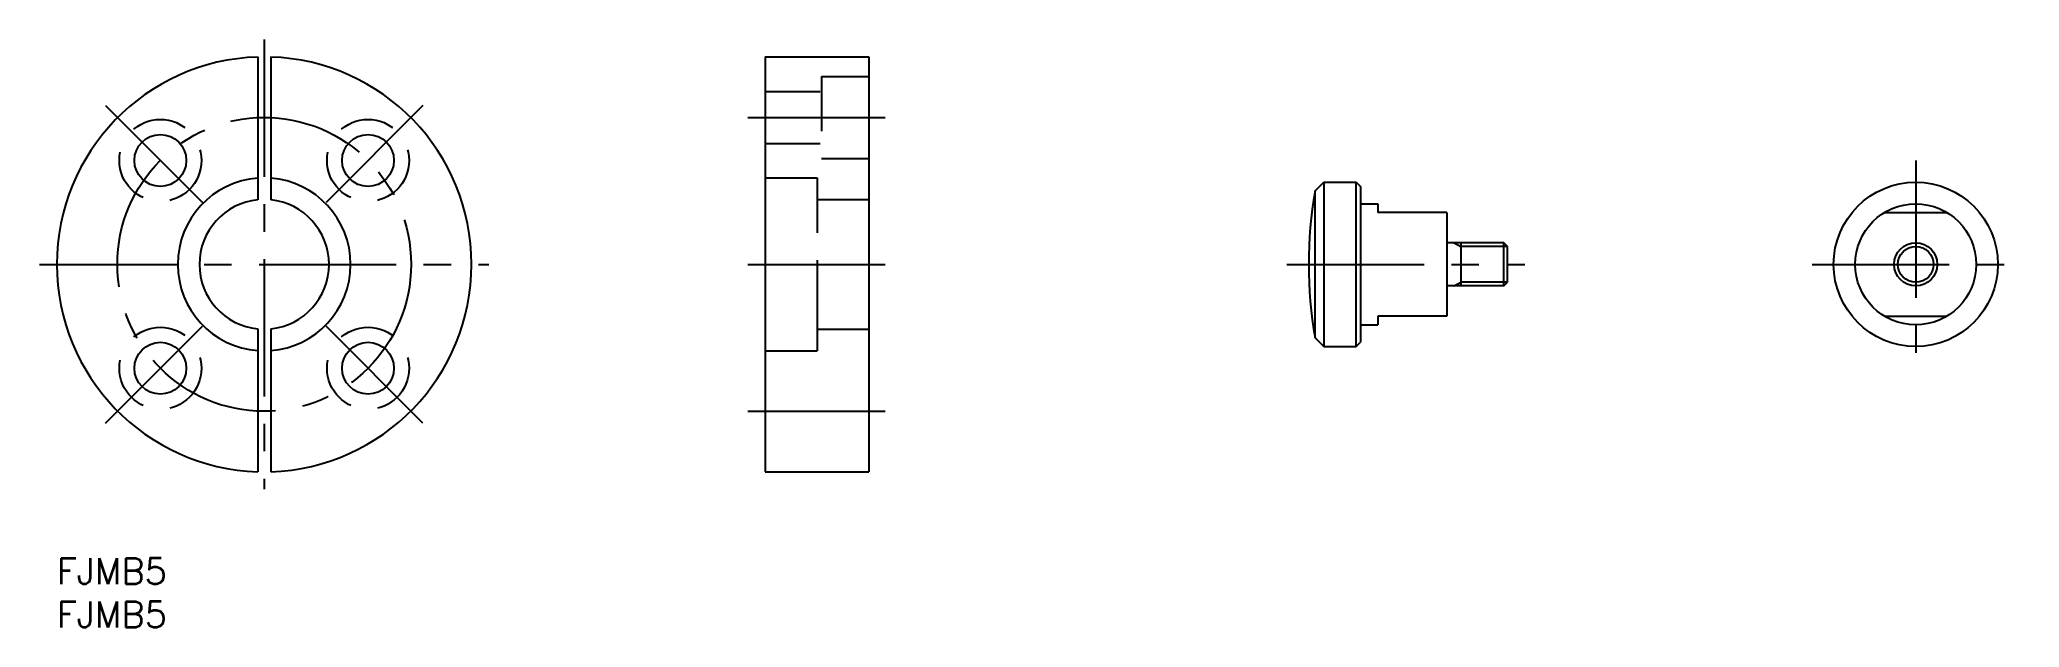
# Model space of a CAD drawing. Extents: x -2 to 227, y -8 to 60.
import ezdxf

# ---------------------------------------------------------------- set-up
doc = ezdxf.new("R2010")
doc.units = 0
doc.header["$LTSCALE"] = 0.5
doc.linetypes.add('CENTER', pattern=[50.8, 31.75, -6.35, 6.35, -6.35])
doc.linetypes.add('DASHED', pattern=[19.05, 12.7, -6.35])
for name, color, linetype in [('MSM_CENTER', 1, 'CENTER'), ('MSM_CONTINUOUS', 7, 'CONTINUOUS'), ('MSM_DASHED', 4, 'DASHED'), ('MSM_NARROW', 5, 'CONTINUOUS'), ('MSM_PART_NUMBER', 7, 'CONTINUOUS')]:
    doc.layers.add(name, color=color, linetype=linetype)
doc.styles.get("Standard").update_dxf_attribs({"font": 'txt.shx', "height": 3, "bigfont": 'bigfont.shx'})

# ---------------------------------------------------------------- blocks, each defined once
blk = doc.blocks.new('*U2')
at = {"layer": 'MSM_PART_NUMBER'}
blk.add_text('FJMB5', height=3, dxfattribs=at).set_placement((0, -3))
blk = doc.blocks.new('*U3')
at = {"layer": 'MSM_PART_NUMBER'}
blk.add_text('FJMB5', height=3, dxfattribs=at).set_placement((0, -8))

msp = doc.modelspace()

# ---------------------------------------------------------------- linework, layer by layer
at = {"layer": 'MSM_CENTER'}
for p, q in [((24, 60), (24, 8)), ((5.62, 52.38), (16.93, 41.07)), ((42.38, 52.38), (31.07, 41.07)), ((80, 51), (96, 51)), ((215.17, 46), (215.17, 22)), ((-2, 34), (50, 34)), ((80, 34), (96, 34)), ((142.39, 34), (169.91, 34)), ((203.17, 34), (227.17, 34)), ((5.62, 15.62), (16.93, 26.93)), ((42.38, 15.62), (31.07, 26.93)), ((80, 17), (96, 17))]:
    msp.add_line(p, q, dxfattribs=at)
msp.add_circle((24, 34), 17, dxfattribs=at)
at = {"layer": 'MSM_CONTINUOUS'}
for p, q in [((23.25, 57.99), (23.25, 41.46)), ((24.75, 57.99), (24.75, 41.46)), ((82, 58), (82, 10)), ((82, 58), (94, 58)), ((94, 58), (94, 10)), ((145.64, 42.5), (146.64, 43.5)), ((145.64, 25.5), (145.64, 42.5)), ((146.64, 43.5), (150.41, 43.5)), ((146.64, 43.5), (146.64, 24.5)), ((150.41, 43.5), (150.91, 43)), ((150.41, 24.5), (150.41, 43.5)), ((150.91, 43), (150.91, 25)), ((151.11, 41), (152.91, 41)), ((152.91, 41), (152.91, 40)), ((160.91, 40), (152.91, 40)), ((160.91, 40), (160.91, 28)), ((211.57, 40), (218.78, 40)), ((167.48, 36.5), (160.91, 36.5)), ((162.51, 36.5), (162.51, 31.5)), ((167.48, 31.5), (167.48, 36.5)), ((167.91, 36.07), (167.48, 36.5)), ((167.91, 31.93), (167.91, 36.07)), ((88, 34), (88, 24)), ((167.48, 31.5), (160.91, 31.5)), ((167.48, 31.5), (167.91, 31.93)), ((160.91, 28), (152.91, 28)), ((152.91, 28), (152.91, 27)), ((211.57, 28), (218.78, 28)), ((23.25, 26.54), (23.25, 10.01)), ((24.75, 26.54), (24.75, 10.01)), ((88, 26.5), (94, 26.5)), ((145.64, 25.5), (146.64, 24.5)), ((151.11, 27), (152.91, 27)), ((82, 24), (88, 24)), ((146.64, 24.5), (150.41, 24.5)), ((150.41, 24.5), (150.91, 25)), ((82, 10), (94, 10))]:
    msp.add_line(p, q, dxfattribs=at)
for centre, radius in [((11.98, 46.02), 3), ((36.02, 46.02), 3), ((215.17, 34), 9.5), ((215.17, 34), 7), ((215.17, 34), 2.5), ((11.98, 21.98), 3), ((36.02, 21.98), 3)]:
    msp.add_circle(centre, radius, dxfattribs=at)
for centre, radius, start, end in [((24, 34), 24, 91.7908, 268.2092), ((24, 34), 24, 271.7908, 88.2092), ((24, 34), 10, 94.3012, 265.6988), ((24, 34), 10, 274.3012, 85.6988), ((24, 34), 7.5, 95.7392, 264.2608), ((24, 34), 7.5, 275.7392, 84.2608), ((194.91, 34), 50, 170.2122, 189.7878), ((151.11, 41.2), 0.2, 180, 270), ((151.11, 26.8), 0.2, 90.0002, 180)]:
    msp.add_arc(centre, radius, start, end, dxfattribs=at)
at = {"layer": 'MSM_DASHED'}
for p, q in [((88.5, 55.75), (94, 55.75)), ((88.5, 55.75), (88.5, 46.25)), ((82, 54), (88.5, 54)), ((82, 48), (88.5, 48)), ((82, 46), (82, 46)), ((88.5, 46.25), (94, 46.25)), ((82, 44), (88, 44)), ((88, 44), (88, 32.5)), ((88, 41.5), (94, 41.5))]:
    msp.add_line(p, q, dxfattribs=at)
for centre in [(11.98, 46.02), (36.02, 46.02), (11.98, 21.98), (36.02, 21.98)]:
    msp.add_circle(centre, 4.75, dxfattribs=at)
at = {"layer": 'MSM_NARROW'}
for p, q in [((161.76, 36.5), (162.51, 36.07)), ((167.91, 36.07), (162.51, 36.07)), ((161.76, 31.5), (162.51, 31.93)), ((167.91, 31.93), (162.51, 31.93))]:
    msp.add_line(p, q, dxfattribs=at)
msp.add_circle((215.17, 34), 2.07, dxfattribs=at)

# ---------------------------------------------------------------- block references
at = {"layer": 'MSM_CONTINUOUS'}
for name in ['*U2', '*U3']:
    msp.add_blockref(name, (0, 0), dxfattribs=at)

doc.saveas('drawing.dxf')
